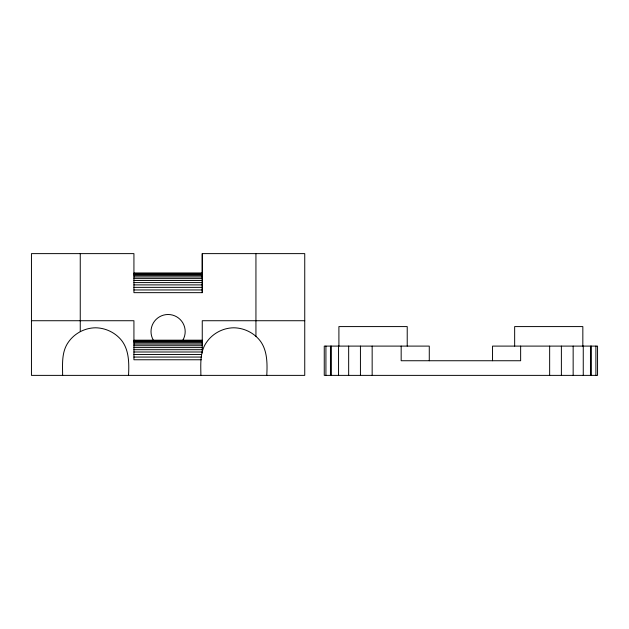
<?xml version="1.0" encoding="UTF-8"?>
<svg xmlns="http://www.w3.org/2000/svg" width="629" height="629" viewBox="0 0 629 629"><rect width="100%" height="100%" fill="white"/><g stroke="black" fill="none" stroke-linecap="round" stroke-linejoin="round"><path stroke-width="0.94" d="M202.255 292.658L202.255 253.621L304.743 253.621L304.743 375.379L31.45 375.379L31.45 253.621L133.93 253.621L133.93 292.658L202.255 292.658L202.255 253.621M133.93 273.135L202.224 273.135M133.93 273.293L202.224 273.293M133.93 273.764L202.224 273.764M133.93 274.551L202.224 274.551M133.93 275.628L202.224 275.628M133.93 276.988L202.224 276.988M133.93 278.616L202.224 278.616M133.93 280.495L202.224 280.495M133.93 282.594L202.224 282.594M133.93 284.89L202.224 284.89M133.93 287.359L202.224 287.359M133.93 289.953L202.224 289.953M31.45 320.727L133.93 320.727L133.93 359.764L201.28 359.764M304.743 320.727L202.255 320.727L202.255 352.932M133.93 340.242L202.224 340.242M133.93 340.407L202.224 340.407M133.93 340.879L202.224 340.879M133.93 341.657L202.224 341.657M133.93 342.734L202.224 342.734M133.93 344.094L202.224 344.094M133.93 345.73L202.224 345.73M133.93 347.601L202.224 347.601M133.93 349.7L202.224 349.7M133.93 351.996L202.224 351.996M133.93 354.465L201.249 354.465M133.93 357.06L201.249 357.06M595.891 346.099L595.891 375.379M591.362 346.099L591.362 375.379M590.458 346.099L590.458 375.379M583.256 346.099L583.256 375.379M582.839 346.099L582.839 326.585L514.656 326.585L514.656 346.099M573.153 346.099L573.153 375.379M561.383 346.099L561.383 375.379M549.652 346.099L549.652 375.379M520.639 346.099L520.639 360.739L401.168 360.739L401.168 346.099M492.538 360.739L492.538 346.099L597.55 346.099L597.55 375.379L324.257 375.379L324.257 346.099L429.277 346.099L429.277 360.739M407.222 346.099L407.222 326.585L338.905 326.585L338.905 346.099M372.156 346.099L372.156 375.379M360.433 346.099L360.433 375.379M348.663 346.099L348.663 375.379M338.551 346.099L338.551 375.379M331.357 346.099L331.357 375.379M330.445 346.099L330.445 375.379M325.924 346.099L325.924 375.379M266.775 375.379C267.467 362.249 267.435 347.224 257.127 337.443C250.916 331.404 242.495 327.921 233.831 327.795C222.988 327.874 212.531 333.464 206.438 342.435C199.723 352.091 200.793 364.262 200.887 375.379M255.94 253.621L255.94 336.342M128.528 375.379C129.212 362.249 129.181 347.224 118.873 337.443C112.67 331.404 104.241 327.921 95.584 327.795C84.742 327.874 74.277 333.464 68.191 342.435C61.477 352.091 62.546 364.262 62.633 375.379M80.253 253.621L80.253 331.459M153.303 340.124A17.077 17.077 0 0 1 168.092 314.5A17.077 17.077 0 0 1 182.89 340.124"/></g></svg>
